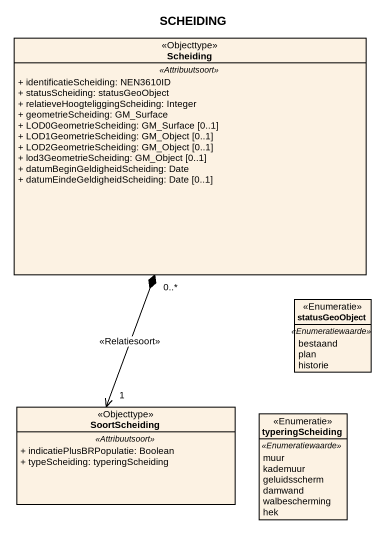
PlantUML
@startuml
title SCHEIDING
hide circle
hide empty members
skinparam classAttributeIconSize 0
class Scheiding <<Objecttype>> {
  .. <<Attribuutsoort>> ..
  + identificatieScheiding: NEN3610ID
  + statusScheiding: statusGeoObject
  + relatieveHoogteliggingScheiding: Integer
  + geometrieScheiding: GM_Surface
  + LOD0GeometrieScheiding: GM_Surface [0..1]
  + LOD1GeometrieScheiding: GM_Object [0..1]
  + LOD2GeometrieScheiding: GM_Object [0..1]
  + lod3GeometrieScheiding: GM_Object [0..1]
  + datumBeginGeldigheidScheiding: Date
  + datumEindeGeldigheidScheiding: Date [0..1]
}
enum statusGeoObject <<Enumeratie>> {
  .. <<Enumeratiewaarde>> ..
  bestaand
  plan
  historie
}
class SoortScheiding <<Objecttype>> {
  .. <<Attribuutsoort>> ..
  + indicatiePlusBRPopulatie: Boolean
  + typeScheiding: typeringScheiding
}
enum typeringScheiding <<Enumeratie>> {
  .. <<Enumeratiewaarde>> ..
  muur
  kademuur
  geluidsscherm
  damwand
  walbescherming
  hek
}
Scheiding "0..*" *--> "1" SoortScheiding : <<Relatiesoort>>
@enduml
